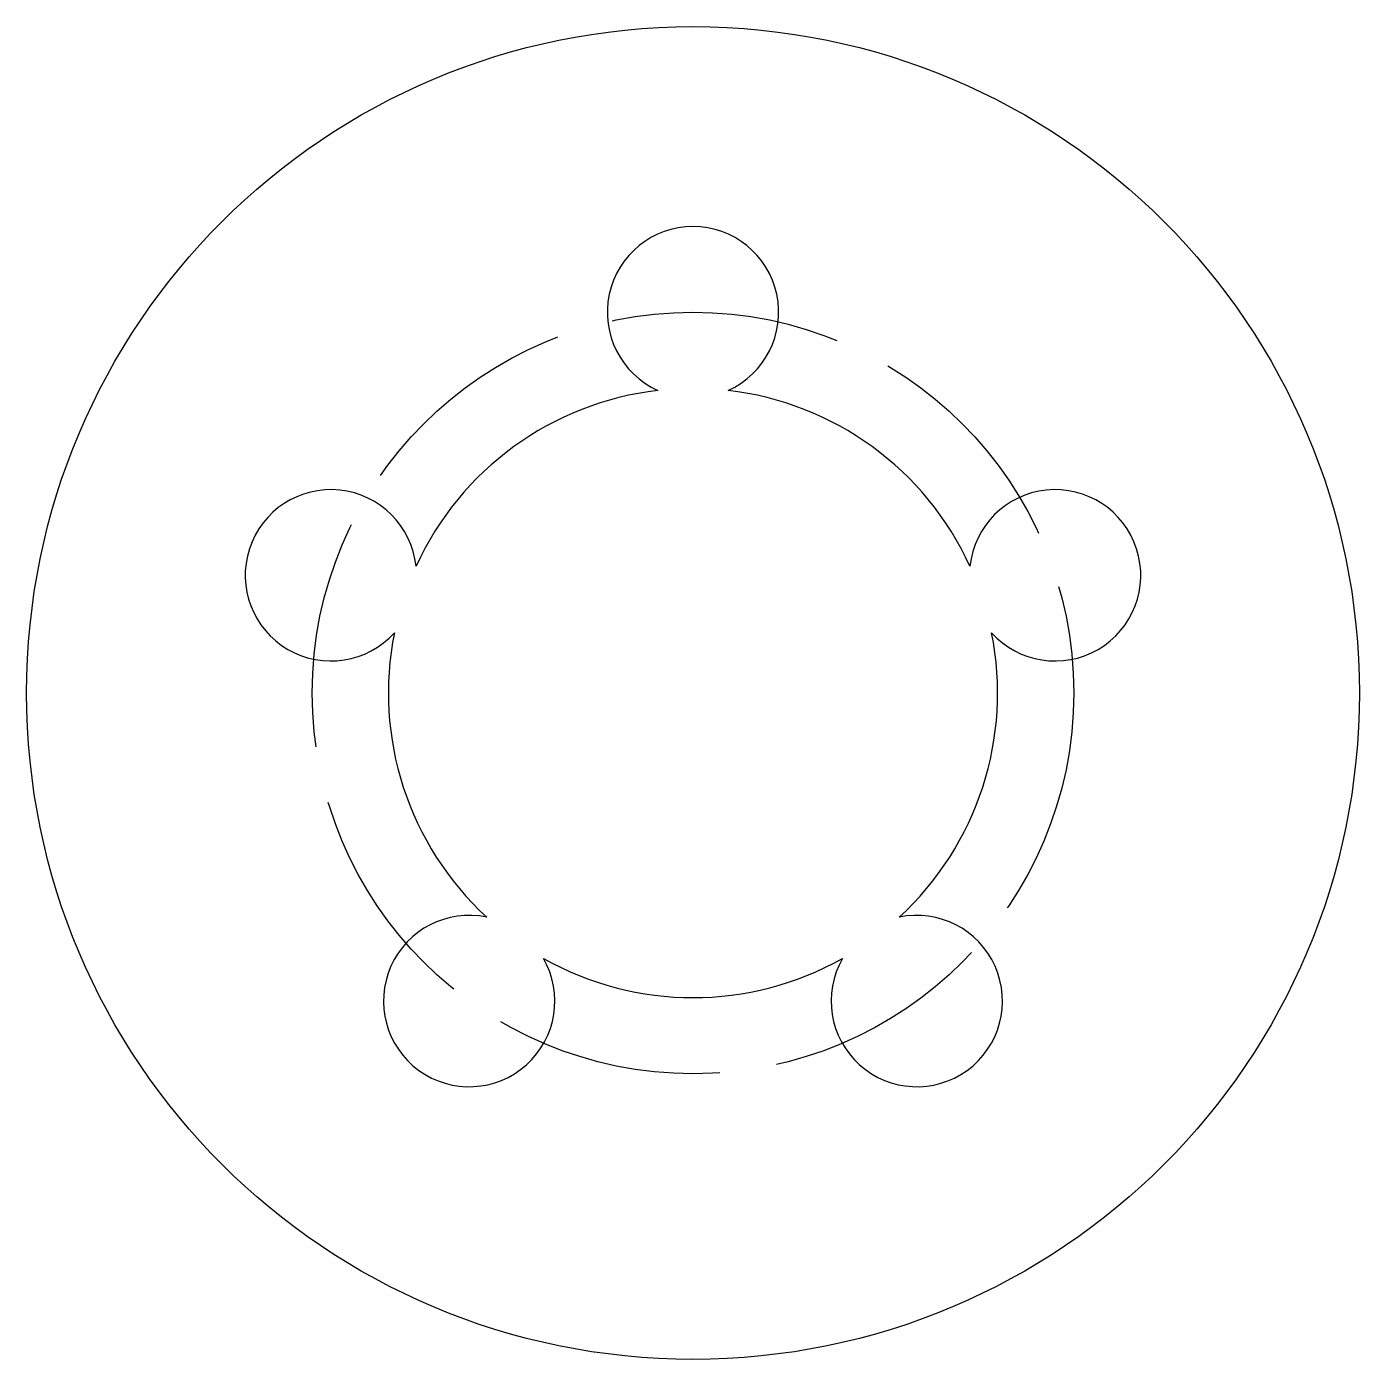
# Model space of a CAD drawing. Header units: millimetres. Extents: x 3731.2 to 3801.2, y 1791.8 to 1861.8.
import ezdxf

# ---------------------------------------------------------------- set-up
doc = ezdxf.new("R2010")
doc.units = ezdxf.units.MM
doc.linetypes.add('ACAD_ISO02W100', pattern=[15, 12, -3])

msp = doc.modelspace()

# ---------------------------------------------------------------- linework, layer by layer
msp.add_circle((3766.177, 1826.802), 35)
at = {"linetype": 'ACAD_ISO02W100'}
msp.add_circle((3766.177, 1826.802), 20, dxfattribs=at)
for centre, radius, start, end in [((3766.177, 1846.802), 4.5, 294.14685, 245.85315), ((3766.177, 1826.802), 16, 96.60667, 155.39333), ((3766.177, 1826.802), 16, 24.60667, 83.39333), ((3747.156, 1832.983), 4.5, 6.14685, 317.85315), ((3785.198, 1832.983), 4.5, 222.14685, 173.85315), ((3766.177, 1826.802), 16, 168.60667, 227.39333), ((3766.177, 1826.802), 16, 312.60667, 11.39333), ((3754.421, 1810.622), 4.5, 78.14685, 29.85315), ((3777.933, 1810.622), 4.5, 150.14685, 101.85315), ((3766.177, 1826.802), 16, 240.60667, 299.39333)]:
    msp.add_arc(centre, radius, start, end)

doc.saveas('drawing.dxf')
